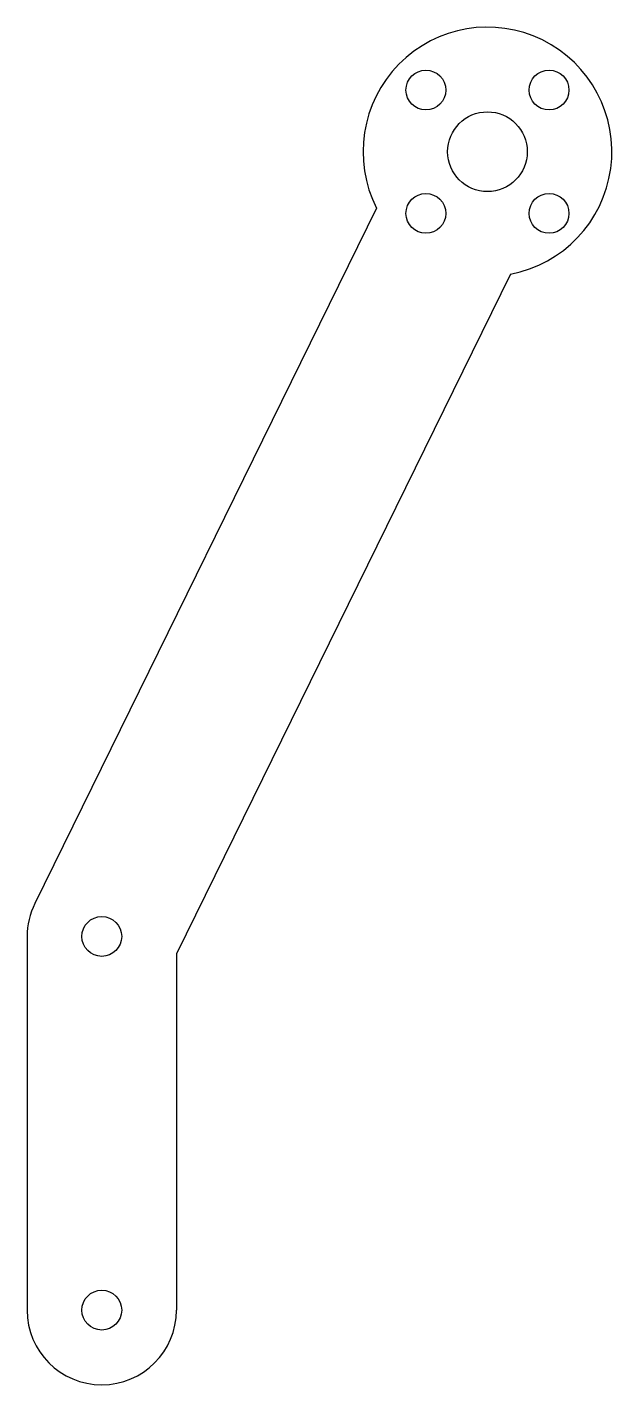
# Model space of a CAD drawing. Header units: millimetres. Extents: x -37 to 10, y -99 to 10.
import ezdxf

# ---------------------------------------------------------------- set-up
doc = ezdxf.new("R2010")
doc.units = ezdxf.units.MM

msp = doc.modelspace()

# ---------------------------------------------------------------- linework, layer by layer
for p, q in [((-8.92, -4.53), (-36.38, -60.35)), ((1.85, -9.83), (-25, -64.4)), ((-37, -63), (-37, -93)), ((-25, -64.4), (-25, -93))]:
    msp.add_line(p, q)
for centre, radius in [((-4.95, 4.95), 1.6), ((4.95, 4.95), 1.6), ((0, 0), 3.2), ((-4.95, -4.95), 1.6), ((4.95, -4.95), 1.6), ((-31, -63), 1.6), ((-31, -93), 1.6)]:
    msp.add_circle(centre, radius)
for centre, radius, start, end in [((0, 0), 10, -79.3302, 206.93), ((-31, -63), 6, 153.7999, 180), ((-31, -93), 6, 180, 360)]:
    msp.add_arc(centre, radius, start, end)

doc.saveas('drawing.dxf')
